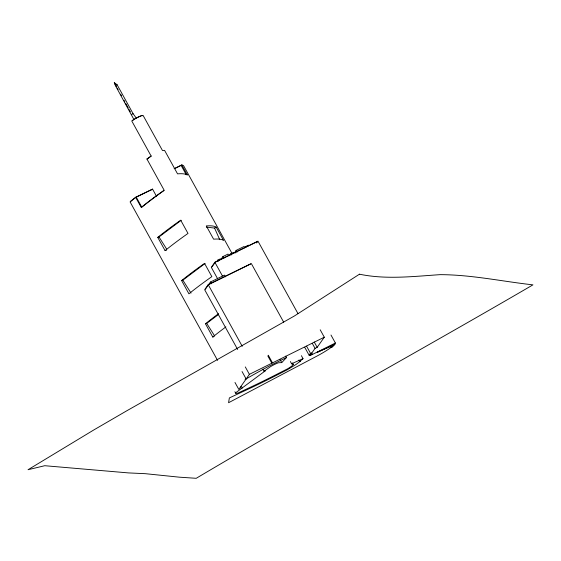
<?xml version="1.0" encoding="UTF-8"?>
<svg xmlns="http://www.w3.org/2000/svg" width="561" height="561" viewBox="0 0 561 561"><rect width="100%" height="100%" fill="white"/><g stroke="black" fill="none" stroke-linecap="round" stroke-linejoin="round"><path stroke-width="0.84" d="M298.01 313.676L257.976 241.153L214.87 262.268L211.315 267.338L217.612 278.747M212.023 266.875L215.319 262.176L257.268 241.623L257.59 242.205M216.925 261.433L217.899 260.045L220.438 258.803M220.746 259.68L222.906 256.594L228.032 254.084L228.993 255.823M283.663 322.147L251.314 263.537L208.208 284.651L204.653 289.714L237.64 349.468M205.354 289.252L207.71 285.893M208.152 285.29L210.452 282.015L224.519 275.121L225.48 276.861M229.772 255.192L230.767 253.775L233.327 252.52M244.82 247.604L244.175 246.447L236.132 250.388L235.115 251.833L235.76 252.99M244.926 247.773L245.865 246.426L248.453 245.157M256.328 242.962L257.268 241.623M320.198 329.791L324.293 337.203L249.386 374.341L238.818 389.411L234.982 382.462M304.728 347.308L309.146 355.295L310.997 354.18L315.058 348.381L317.182 347.343L324.293 337.203M330.976 335.022L335.387 343.009L334.293 344.573L317.238 352.308L335.05 344.342L332.547 346.831L330.99 347.525A21.9 3.387 -28.9 0 1 317.077 356.025L228.579 402.728L229.358 397.931L245.171 390.554A158.826 24.572 -28.9 0 0 278.719 374.159L287.183 369.853L295.956 364.517L300.261 361.277L299.686 361.557L298.866 360.078M262.878 369.068L264.077 371.242L270.451 366.691A8.885 1.374 -28.9 0 1 278.487 362.764L281.741 362.609L286.517 357.532L285.738 356.123M299.686 361.557L303.031 358.668L301.39 355.695M156.533 196.343L152.536 189.099L135.629 197.283L130.418 201.427A8.885 1.374 -28.9 0 0 130.201 202.114L217.577 360.393M264.077 371.242L265.304 370.814L235.943 392.588A8.885 1.374 -28.9 0 0 238.362 392.868L246.475 389.068A155.271 24.025 -28.9 0 0 279.266 373.037L287.737 368.731A8.885 1.374 -28.9 0 0 293.354 364.517L292.505 362.988M151.533 189.849L152.536 189.099M166.47 250.143L165.081 250.627L157.767 237.387L158.994 236.959L181.224 220.284M181.617 280.584A155.271 24.025 -28.9 0 1 204.541 263.39L211.848 276.629A155.271 24.025 -28.9 0 0 188.924 293.824L181.617 280.584L182.844 280.156L205.074 263.481M214.169 336.544L212.773 337.028L205.466 323.788L206.693 323.36L218.502 314.497M133.013 120.194L134.191 119.353A8.099 1.255 -28.9 0 1 140.839 116.022M135.629 197.283L141.232 207.43A155.271 24.025 -28.9 0 1 164.156 190.228L146.926 159.015L151.119 156.021L131.751 120.938L133.932 119.381A8.885 1.374 -28.9 0 1 141.968 115.454L143.076 115.398L162.445 150.481L164.583 150.376L177.549 173.861A155.271 24.025 -28.9 0 1 187.423 175.025L181.82 164.878L174.12 168.728M147.795 158.546L151.309 156.042M309.146 355.295L310.57 355.372L335.387 343.009M181.371 165.271L174.892 168.468M206.35 227.1L214.575 228.075L216.174 227.121L223.488 240.36A155.271 24.025 -28.9 0 0 213.615 239.189L206.308 225.95A155.271 24.025 -28.9 0 1 216.174 227.121M133.897 119.465L115.391 85.538L117.088 84.704L133.09 113.701L136.372 118.252M131.393 114.528L133.09 113.701M151.407 189.765L135.699 197.416L130.986 201.161A8.099 1.255 -28.9 0 0 130.797 201.778M208.65 284.553L250.606 264M286.517 357.532L269.953 365.632A143.216 22.16 -28.9 0 0 245.059 379.517M290.381 361.543L291.615 363.773L303.031 358.668M146.926 159.015L147.501 158.812M141.491 115.783L142.389 115.741M181.82 164.878L183.559 165.628L232.121 253.6M291.615 363.773L293.354 364.517M115.391 85.538L114.297 82.698L117.088 84.704M158.994 236.959L166.715 249.182M182.844 280.156L191.013 293.101M206.693 323.36L214.407 335.576M331.726 345.352L332.547 346.831M330.17 346.046L330.99 347.525M314.237 342.007L317.182 347.343M312.253 343.297L315.058 348.381M311.621 352.806L312.421 354.257M306.579 346.193L310.997 354.18M309.77 353.921L310.57 355.372M236.132 250.388L237.093 252.127M230.767 253.775L231.405 254.932M181.063 165.334L186.266 174.751M280.1 359.636L281.741 362.609M222.906 256.594L223.867 258.333M217.899 260.045L218.538 261.202M268.277 355.225L272.373 362.637M267.807 355.898L271.896 363.311M214.87 262.268L222.451 276.005M114.297 82.698L116.415 86.527M117.256 88.056L118.105 89.592M120.643 94.185L121.485 95.721M124.023 100.314L124.872 101.85M125.713 103.378L128.252 107.971M129.1 109.507L130.369 111.807M210.452 282.015L211.413 283.754M208.208 284.651L242.24 346.305M245.297 366.922L249.386 374.341M242.05 371.55L246.146 378.963M241.581 386.564L242.38 388.016M136.211 197.079L141.814 207.226A151.61 23.457 -28.9 0 1 164.043 190.509M240.353 386.992L241.153 388.443M234.884 391.746L235.732 393.275M214.575 228.075L219.73 239.666M212.773 337.028A155.271 24.025 -28.9 0 1 225.887 326.895M205.466 323.788A155.271 24.025 -28.9 0 1 218.573 313.655M165.081 250.627A155.271 24.025 -28.9 0 1 188.005 233.425L180.691 220.185A155.271 24.025 -28.9 0 0 157.767 237.387M359.468 274.196L294.371 315.997L126.744 410.806L93.757 429.978L28.05 469.718L44.754 465.714L128.546 472.916L145.292 473.68L179.303 477.173L196.217 478.302C307.547 412.244 421.115 350.05 532.95 284.855C502.004 281.398 471.233 274.694 440.034 274.659C413.261 276.426 386.01 279.729 359.468 274.196"/></g></svg>
